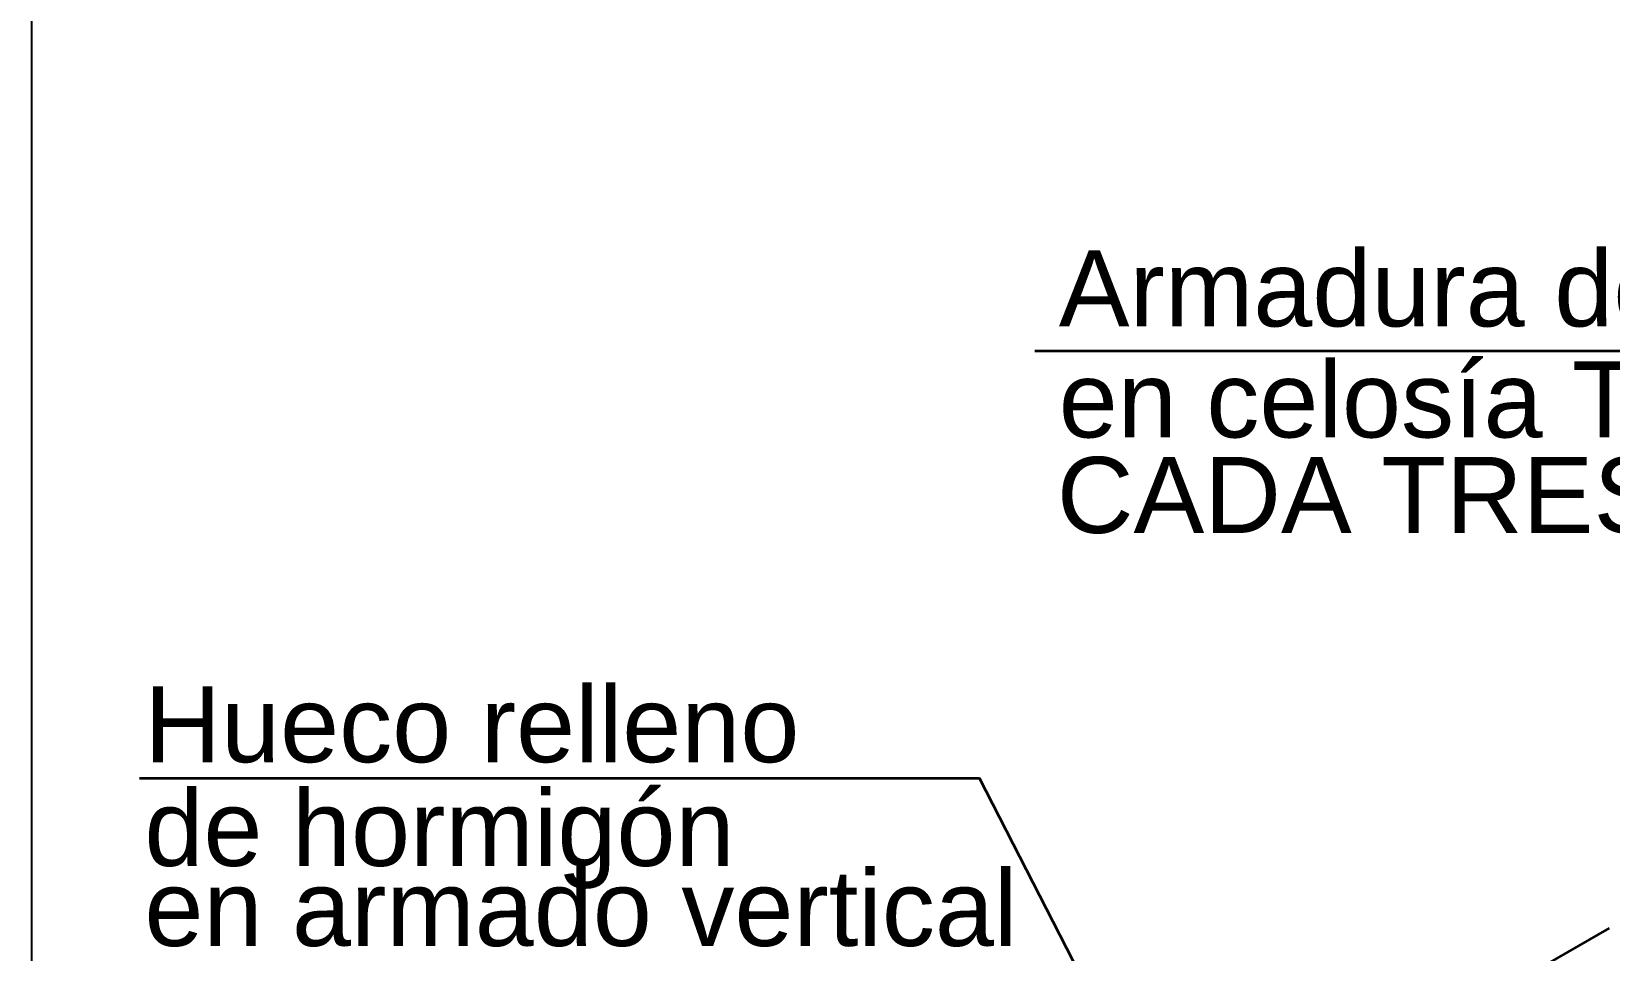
# Model space of a CAD drawing. Extents: x 2455 to 9764, y -806 to 181.
# Drawn here: x 4769.731 to 4772.296, y -655.806 to -654.313 of the extents above; entities that cross this region are included whole.
import ezdxf

# ---------------------------------------------------------------- set-up
doc = ezdxf.new("R2010")
doc.units = 0
doc.header["$LTSCALE"] = 0.2
doc.header["$MEASUREMENT"] = 0
doc.layers.add('0-CYPE2', color=4, linetype='CONTINUOUS', lineweight=35)
doc.layers.add('REF_REFERENCIAS', color=8, linetype='CONTINUOUS', lineweight=0)
doc.layers.add('CYPECABECERA', color=2, linetype='CONTINUOUS')
doc.styles.add('NIEVES2', font='sanss___.ttf')

msp = doc.modelspace()

# ---------------------------------------------------------------- linework, layer by layer
at = {"layer": '0-CYPE2', "color": 2, "linetype": 'Continuous'}
for p, q in [((4771.3614, -654.8319), (4773.5783, -654.8319)), ((4769.9062, -655.5262), (4771.2716, -655.5262)), ((4771.6984, -656.3587), (4771.2716, -655.5262)), ((4771.862, -656.019), (4772.2955, -655.7701))]:
    msp.add_line(p, q, dxfattribs=at)
at = {"layer": 'CYPECABECERA', "color": 7, "linetype": 'Continuous'}
msp.add_line((4769.7307, -650.3714), (4769.7307, -658.0326), dxfattribs=at)

# ---------------------------------------------------------------- texts
at = {"layer": 'REF_REFERENCIAS', "color": 2, "linetype": 'Continuous', "style": 'NIEVES2'}
for s, p in [('Armadura de tendel', (4771.4004, -654.792)), ('en celosía TIPO MURFLOR', (4771.4004, -654.9725)), ('CADA TRES HILADAS', (4771.3973, -655.1277)), ('Hueco relleno', (4769.9142, -655.5003)), ('de hormigón ', (4769.9142, -655.6689)), ('en armado vertical', (4769.9142, -655.799))]:
    msp.add_text(s, height=0.123514, dxfattribs=at).set_placement(p)

doc.saveas('drawing.dxf')
